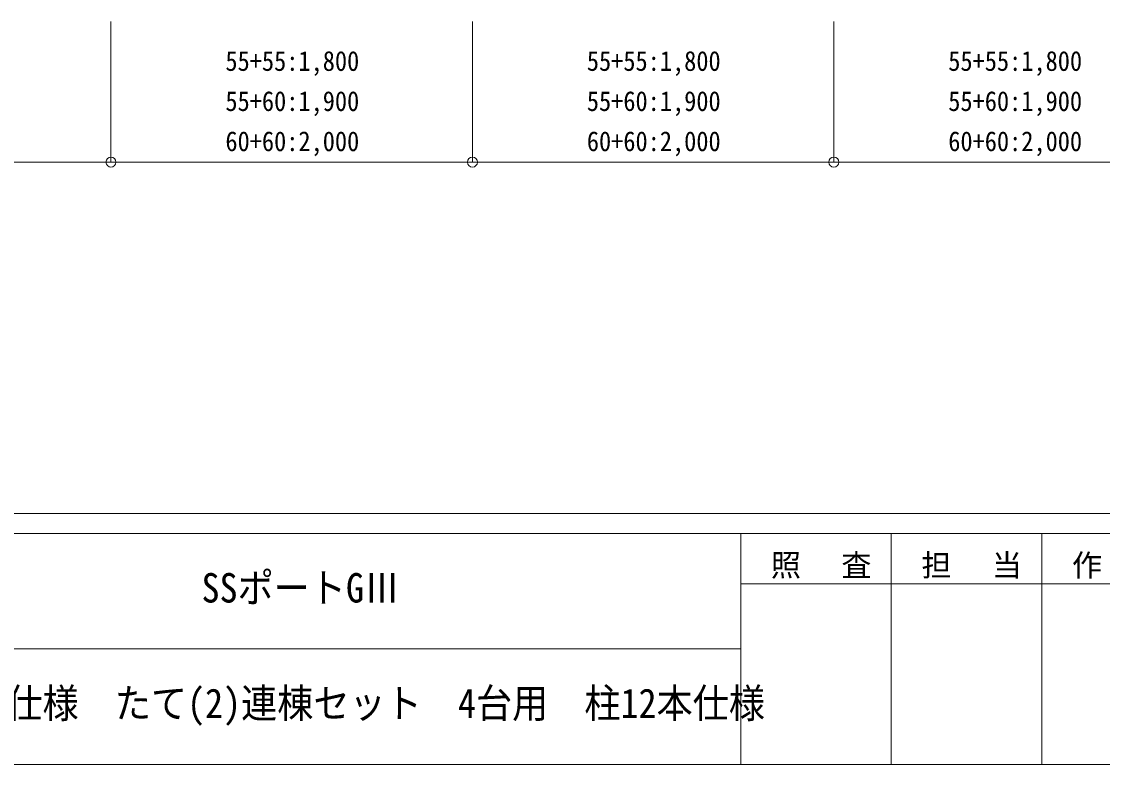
# Model space of a CAD drawing. Units: millimetres, scale not verified. Extents: x -13976 to 14131, y -9754 to 9646.
# Drawn here: x 998 to 6381, y -9754 to -6054 of the extents above; entities that cross this region are included whole.
import ezdxf
from ezdxf.enums import TextEntityAlignment as Align

# ---------------------------------------------------------------- set-up
doc = ezdxf.new("R2010")
doc.units = ezdxf.units.MM
doc.header["$LTSCALE"] = 50
doc.header["$PDMODE"] = 32
doc.header["$PDSIZE"] = 50
doc.layers.add('0-6_手摺', color=6, linetype='Continuous', lineweight=9)
doc.layers.add('F-0_ﾚｲﾔ240', color=7, linetype='Continuous', lineweight=9)
doc.styles.add('ＭＳ ゴシック', font='')
doc.styles.get('ＭＳ ゴシック').set_extended_font_data('MS Gothic')

msp = doc.modelspace()

# ---------------------------------------------------------------- linework, layer by layer
at = {"layer": '0-6_手摺'}
for p, q in [((1443.2, -6753.97), (1443.2, -6053.97)), ((3243.2, -6753.97), (3243.2, -6053.97)), ((5043.2, -6753.97), (5043.2, -6053.97))]:
    msp.add_line(p, q, dxfattribs=at)
msp.add_lwpolyline([(-1275.33, -6753.97), (-356.8, -6753.97), (1443.2, -6753.97), (3243.2, -6753.97), (5043.2, -6753.97), (6843.2, -6753.97), (8643.2, -6753.97), (9563.6, -6753.97)], dxfattribs=at)
for p in [(1443.2, -6753.97), (3243.2, -6753.97), (5043.2, -6753.97)]:
    msp.add_point(p, dxfattribs=at)
at = {"layer": 'F-0_ﾚｲﾔ240', "color": 5, "lineweight": 5}
for p, q in [((-13975.76, -8504.43), (13424.24, -8504.43)), ((-13975.76, -8604.43), (8979.65, -8604.43)), ((4579.65, -8604.43), (4579.65, -9754.43)), ((5329.65, -8604.43), (5329.65, -9754.43)), ((6079.65, -8604.43), (6079.65, -9754.43)), ((4579.65, -8854.43), (7579.65, -8854.43)), ((-5670.35, -9179.43), (4579.65, -9179.43)), ((-13975.76, -9754.43), (13424.24, -9754.43))]:
    msp.add_line(p, q, dxfattribs=at)

# ---------------------------------------------------------------- texts
at = {"layer": '0-6_手摺', "color": 7, "style": 'ＭＳ ゴシック', "width": 0.9}
for s, p in [('55+55:1,800', (2013.2, -6329.07)), ('55+55:1,800', (3813.2, -6329.07)), ('55+55:1,800', (5613.2, -6329.07)), ('55+60:1,900', (2013.2, -6529.07)), ('55+60:1,900', (3813.2, -6529.07)), ('55+60:1,900', (5613.2, -6529.07)), ('60+60:2,000', (2013.2, -6729.07)), ('60+60:2,000', (3813.2, -6729.07)), ('60+60:2,000', (5613.2, -6729.07))]:
    msp.add_text(s, height=98.97, dxfattribs=at).set_placement(p, align=Align.BOTTOM_LEFT)
at = {"layer": 'F-0_ﾚｲﾔ240', "style": 'ＭＳ ゴシック', "width": 0.9}
for s, p in [('SSポートGⅢ', (1894.13, -8991.93)), ('積雪150㎝仕様\u3000たて(2)連棟セット\u30004台用\u3000柱12本仕様', (113.18, -9566.93))]:
    msp.add_text(s, height=146.6, dxfattribs=at).set_placement(p, align=Align.BOTTOM_LEFT)
at = {"layer": 'F-0_ﾚｲﾔ240', "char_height": 110, "attachment_point": 7, "style": 'ＭＳ ゴシック'}
for s, insert in [('\\T1.17;照\u3000査', (4729.65, -8829.43)), ('\\T1.17;担\u3000当', (5479.65, -8829.43)), ('\\T1.17;作\u3000図', (6229.65, -8829.43))]:
    msp.add_mtext(s, dxfattribs=dict(at, insert=insert))

doc.saveas('drawing.dxf')
